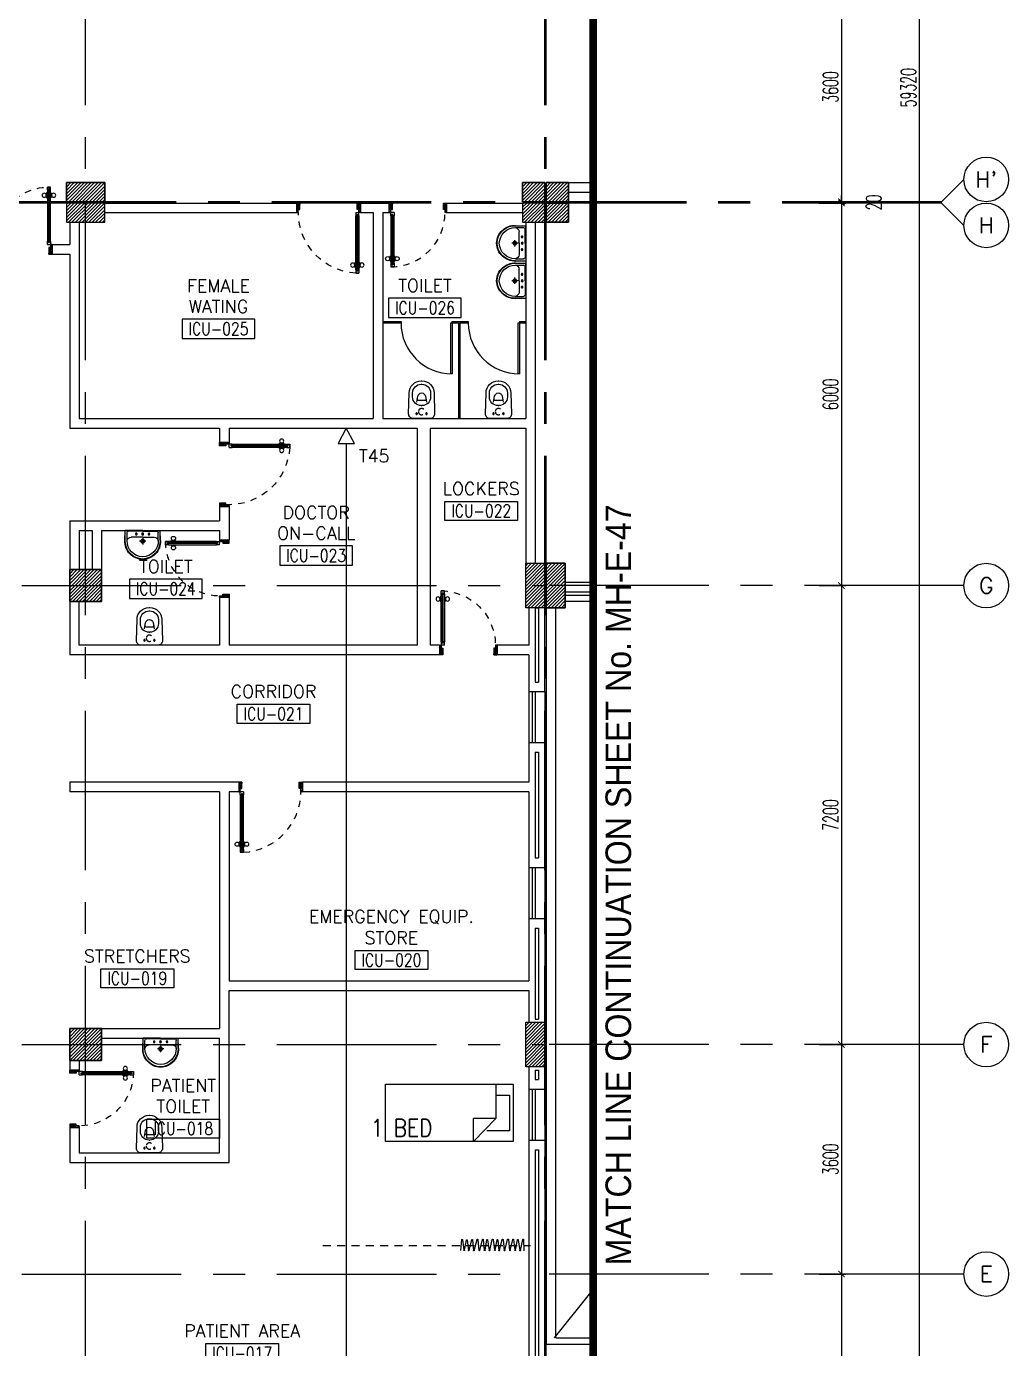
# Model space of a CAD drawing. Extents: x 0 to 92.2, y -1.4 to 78.1.
# Drawn here: x 76.8 to 92.2, y 15.1 to 35.84 of the extents above; entities that cross this region are included whole.
import ezdxf
from ezdxf.enums import TextEntityAlignment as Align

# ---------------------------------------------------------------- set-up
doc = ezdxf.new("R2010")
doc.units = 0
doc.header["$MEASUREMENT"] = 0
doc.header["$PDMODE"] = 34
for name, pattern in [('CENTER2', [1.125, 0.75, -0.125, 0.125, -0.125]), ('CENTERX2', [4, 2.5, -0.5, 0.5, -0.5]), ('DASHED', [0.75, 0.5, -0.25]), ('HIDDEN', [0.375, 0.25, -0.125]), ('HIDDEN2', [0.1875, 0.125, -0.0625])]:
    doc.linetypes.add(name, pattern=pattern)
doc.layers.get('0').update_dxf_attribs({"color": 11, "linetype": 'CONTINUOUS'})
doc.layers.get('DEFPOINTS').update_dxf_attribs({"color": 11, "linetype": 'CONTINUOUS'})
for name, color, linetype in [('A_CUBICLE_CURTAINS', 11, 'HIDDEN'), ('AX-CR', 11, 'CONTINUOUS'), ('AX-DIM', 11, 'CONTINUOUS'), ('AX-TXT', 11, 'CONTINUOUS'), ('AXES', 11, 'CENTERX2'), ('COL', 11, 'CONTINUOUS'), ('D_CURTAIN', 11, 'HIDDEN'), ('DOOR', 11, 'CONTINUOUS'), ('E-TEL', 4, 'CONTINUOUS'), ('E-TEXT', 2, 'CONTINUOUS'), ('E-WIRE', 4, 'CONTINUOUS'), ('ELEV', 11, 'CONTINUOUS'), ('FIX', 11, 'CONTINUOUS'), ('FUR', 11, 'CONTINUOUS'), ('HAT', 11, 'CONTINUOUS'), ('INSUL', 11, 'CONTINUOUS'), ('PART', 11, 'CONTINUOUS'), ('RM-BOX', 11, 'CONTINUOUS'), ('RM-NAME', 11, 'CONTINUOUS'), ('RM-NO', 11, 'CONTINUOUS'), ('ROOF', 11, 'CONTINUOUS'), ('RS20', 11, 'CONTINUOUS'), ('SHAFT', 11, 'CONTINUOUS'), ('TXT1', 3, 'CONTINUOUS'), ('WALL', 11, 'CONTINUOUS'), ('WIN', 11, 'CONTINUOUS')]:
    doc.layers.add(name, color=color, linetype=linetype)
doc.styles.add('ROMANS', font='ROMANS.shx', dxfattribs={"width": 0.6})
doc.styles.add('RS20', font='ROMANS.shx', dxfattribs={"height": 0.2})
doc.styles.get("Standard").update_dxf_attribs({"font": 'TXT.shx'})
doc.styles.add('TTXT', font='swisse.ttf', dxfattribs={"width": 0.6})
doc.dimstyles.new('STANDARD_IN', dxfattribs={"dimtxt": 0.24, "dimasz": 0.1, "dimexe": 0.07, "dimexo": 0.05, "dimgap": 0.05, "dimtad": 1, "dimdec": 0, "dimlfac": 1000, "dimzin": 0, "dimtxsty": 'ROMANS', "dimblk": 'ARCHTICK', "dimcen": 0.05, "dimdle": 0.05, "dimclrd": 7, "dimclre": 7, "dimclrt": 2, "dimazin": 3, "dimtfac": 1, "dimtdec": 0, "dimtmove": 0, "dimatfit": 3, "dimtolj": 1, "dimtzin": 0})

# ---------------------------------------------------------------- blocks, each defined once
blk = doc.blocks.new('*X20')
at = {"color": 0}
for p, q in [((84179, 132651), (84678, 133150)), ((84179, 132704), (84625, 133150)), ((84179, 132757), (84571, 133150)), ((84179, 132810), (84518, 133150)), ((84179, 132864), (84465, 133150)), ((84179, 132917), (84412, 133150)), ((84179, 132970), (84359, 133150)), ((84179, 133023), (84306, 133150)), ((84179, 133076), (84253, 133150)), ((84179, 133129), (84200, 133150)), ((84231, 132650), (84679, 133098)), ((84284, 132650), (84679, 133045)), ((84337, 132650), (84679, 132992)), ((84390, 132650), (84679, 132939)), ((84443, 132650), (84679, 132886)), ((84496, 132650), (84679, 132833)), ((84549, 132650), (84679, 132780)), ((84602, 132650), (84679, 132727)), ((84655, 132650), (84679, 132674))]:
    blk.add_line(p, q, dxfattribs=at)
blk = doc.blocks.new('COL50')
at = {"layer": 'COL'}
blk.add_lwpolyline([(-250, 250), (-250, -250), (250, -250), (250, 250)], close=True, dxfattribs=at)
blk = doc.blocks.new('RM1')
at = {"layer": 'RM-BOX'}
blk.add_lwpolyline([(570, -200), (-570, -200), (-570, -500), (570, -500)], close=True, dxfattribs=at)
at = {"layer": 'RM-NAME', "style": 'ROMANS'}
blk.add_attdef('ROOMNAME1', text='', height=200, dxfattribs=at).set_placement((0, 324), align=Align.MIDDLE)
blk = doc.blocks.new('_ARCHTICK')
at = {"color": 0, "linetype": 'BYBLOCK', "const_width": 0.15}
blk.add_lwpolyline([(-0.5, -0.5), (0.5, 0.5)], dxfattribs=at)
blk = doc.blocks.new('*D144')
at = {"layer": 'AX-DIM', "color": 7, "ltscale": 0.3}
for p, q in [((88.96, 64.541), (90.872, 64.541)), ((90.802, 64.591), (90.802, 5.171)), ((86.522, 5.221), (90.872, 5.221))]:
    blk.add_line(p, q, dxfattribs=at)
at = {"layer": 'DEFPOINTS', "color": 0, "ltscale": 0.3}
for p in [(88.91, 64.541), (86.472, 5.221), (90.802, 5.221)]:
    blk.add_point(p, dxfattribs=at)
at = {"layer": 'AX-DIM', "color": 7, "ltscale": 0.3, "xscale": 0.1, "yscale": 0.1, "zscale": 0.1}
for p, rotation in [((90.802, 64.541), 90), ((90.802, 5.221), 270)]:
    blk.add_blockref('_ARCHTICK', p, dxfattribs=dict(at, rotation=rotation))
at = {"layer": 'AX-DIM', "color": 2, "ltscale": 0.3, "insert": (90.632, 34.881), "char_height": 0.24, "attachment_point": 5, "rotation": 90, "style": 'ROMANS'}
blk.add_mtext('\\A1;59320', dxfattribs=at)
blk = doc.blocks.new('*D138')
at = {"layer": 'AX-DIM', "color": 7, "ltscale": 0.3}
for p, q in [((89.233, 27.071), (89.653, 27.071)), ((89.583, 27.121), (89.583, 19.821)), ((89.233, 19.871), (89.653, 19.871))]:
    blk.add_line(p, q, dxfattribs=at)
at = {"layer": 'DEFPOINTS', "color": 0, "ltscale": 0.3}
for p in [(89.183, 27.071), (89.183, 19.871), (89.583, 19.871)]:
    blk.add_point(p, dxfattribs=at)
at = {"layer": 'AX-DIM', "color": 7, "ltscale": 0.3, "xscale": 0.1, "yscale": 0.1, "zscale": 0.1}
for p, rotation in [((89.583, 27.071), 90), ((89.583, 19.871), 270)]:
    blk.add_blockref('_ARCHTICK', p, dxfattribs=dict(at, rotation=rotation))
at = {"layer": 'AX-DIM', "color": 2, "ltscale": 0.3, "insert": (89.413, 23.471), "char_height": 0.24, "attachment_point": 5, "rotation": 90, "style": 'ROMANS'}
blk.add_mtext('\\A1;7200', dxfattribs=at)
blk = doc.blocks.new('AXR')
at = {"layer": 'AX-CR'}
blk.add_circle((350, 0), 350, dxfattribs=at)
blk = doc.blocks.new('*D137')
at = {"layer": 'AX-DIM', "color": 7, "ltscale": 0.3}
for p, q in [((89.583, 19.921), (89.583, 16.221)), ((89.233, 19.871), (89.653, 19.871)), ((89.233, 16.271), (89.653, 16.271))]:
    blk.add_line(p, q, dxfattribs=at)
at = {"layer": 'DEFPOINTS', "color": 0, "ltscale": 0.3}
for p in [(89.183, 19.871), (89.183, 16.271), (89.583, 16.271)]:
    blk.add_point(p, dxfattribs=at)
at = {"layer": 'AX-DIM', "color": 7, "ltscale": 0.3, "xscale": 0.1, "yscale": 0.1, "zscale": 0.1}
for p, rotation in [((89.583, 19.871), 90), ((89.583, 16.271), 270)]:
    blk.add_blockref('_ARCHTICK', p, dxfattribs=dict(at, rotation=rotation))
at = {"layer": 'AX-DIM', "color": 2, "ltscale": 0.3, "insert": (89.413, 18.071), "char_height": 0.24, "attachment_point": 5, "rotation": 90, "style": 'ROMANS'}
blk.add_mtext('\\A1;3600', dxfattribs=at)
blk = doc.blocks.new('*D136')
at = {"layer": 'AX-DIM', "color": 7, "ltscale": 0.3}
for p, q in [((89.233, 16.271), (89.653, 16.271)), ((89.583, 16.321), (89.583, 12.621)), ((89.233, 12.671), (89.653, 12.671))]:
    blk.add_line(p, q, dxfattribs=at)
at = {"layer": 'DEFPOINTS', "color": 0, "ltscale": 0.3}
for p in [(89.183, 16.271), (89.183, 12.671), (89.583, 12.671)]:
    blk.add_point(p, dxfattribs=at)
at = {"layer": 'AX-DIM', "color": 7, "ltscale": 0.3, "xscale": 0.1, "yscale": 0.1, "zscale": 0.1}
for p, rotation in [((89.583, 16.271), 90), ((89.583, 12.671), 270)]:
    blk.add_blockref('_ARCHTICK', p, dxfattribs=dict(at, rotation=rotation))
at = {"layer": 'AX-DIM', "color": 2, "ltscale": 0.3, "insert": (89.413, 14.471), "char_height": 0.24, "attachment_point": 5, "rotation": 90, "style": 'ROMANS'}
blk.add_mtext('\\A1;3600', dxfattribs=at)
blk = doc.blocks.new('*D135')
at = {"layer": 'AX-DIM', "color": 7, "ltscale": 0.3}
for p, q in [((89.583, 36.741), (89.583, 33.041)), ((89.233, 36.691), (89.653, 36.691)), ((89.233, 33.091), (89.653, 33.091))]:
    blk.add_line(p, q, dxfattribs=at)
at = {"layer": 'DEFPOINTS', "color": 0, "ltscale": 0.3}
for p in [(89.183, 36.691), (89.183, 33.091), (89.583, 33.091)]:
    blk.add_point(p, dxfattribs=at)
at = {"layer": 'AX-DIM', "color": 7, "ltscale": 0.3, "xscale": 0.1, "yscale": 0.1, "zscale": 0.1}
for p, rotation in [((89.583, 36.691), 90), ((89.583, 33.091), 270)]:
    blk.add_blockref('_ARCHTICK', p, dxfattribs=dict(at, rotation=rotation))
at = {"layer": 'AX-DIM', "color": 2, "ltscale": 0.3, "insert": (89.413, 34.891), "char_height": 0.24, "attachment_point": 5, "rotation": 90, "style": 'ROMANS'}
blk.add_mtext('\\A1;3600', dxfattribs=at)
blk = doc.blocks.new('*D134')
at = {"layer": 'AX-DIM', "color": 7, "ltscale": 0.3}
for p, q in [((89.583, 33.091), (89.583, 33.191)), ((89.233, 33.091), (89.653, 33.091)), ((89.233, 33.071), (89.653, 33.071)), ((89.583, 33.091), (89.583, 33.071)), ((89.583, 33.071), (89.583, 32.971))]:
    blk.add_line(p, q, dxfattribs=at)
at = {"layer": 'DEFPOINTS', "color": 0, "ltscale": 0.3}
for p in [(89.183, 33.091), (89.183, 33.071), (89.583, 33.071)]:
    blk.add_point(p, dxfattribs=at)
at = {"layer": 'AX-DIM', "color": 7, "ltscale": 0.3, "xscale": 0.1, "yscale": 0.1, "zscale": 0.1}
for p, rotation in [((89.583, 33.091), 270), ((89.583, 33.071), 90)]:
    blk.add_blockref('_ARCHTICK', p, dxfattribs=dict(at, rotation=rotation))
at = {"layer": 'AX-DIM', "color": 2, "ltscale": 0.3, "insert": (90.088, 33.081), "char_height": 0.24, "attachment_point": 5, "rotation": 90, "style": 'ROMANS'}
blk.add_mtext('\\A1;20', dxfattribs=at)
blk = doc.blocks.new('*D133')
at = {"layer": 'AX-DIM', "color": 7, "ltscale": 0.3}
for p, q in [((89.233, 33.071), (89.653, 33.071)), ((89.583, 33.121), (89.583, 27.021)), ((89.233, 27.071), (89.653, 27.071))]:
    blk.add_line(p, q, dxfattribs=at)
at = {"layer": 'DEFPOINTS', "color": 0, "ltscale": 0.3}
for p in [(89.183, 33.071), (89.183, 27.071), (89.583, 27.071)]:
    blk.add_point(p, dxfattribs=at)
at = {"layer": 'AX-DIM', "color": 7, "ltscale": 0.3, "xscale": 0.1, "yscale": 0.1, "zscale": 0.1}
for p, rotation in [((89.583, 33.071), 90), ((89.583, 27.071), 270)]:
    blk.add_blockref('_ARCHTICK', p, dxfattribs=dict(at, rotation=rotation))
at = {"layer": 'AX-DIM', "color": 2, "ltscale": 0.3, "insert": (89.413, 30.071), "char_height": 0.24, "attachment_point": 5, "rotation": 90, "style": 'ROMANS'}
blk.add_mtext('\\A1;6000', dxfattribs=at)
blk = doc.blocks.new('A$C272A55A0')
at = {"layer": 'DOOR', "color": 0, "linetype": 'BYBLOCK'}
for p, q in [((0, 900), (0, 1050)), ((50, 1050), (0, 1050)), ((50, 950), (50, 1050)), ((1750, 950), (1750, 1050)), ((1750, 1050), (1800, 1050)), ((1800, 1050), (1800, 900)), ((0, 900), (25, 900)), ((25, 950), (50, 950)), ((25, 900), (25, 950)), ((75, 900), (25, 900)), ((25, 850), (25, 900)), ((42, 850), (25, 850)), ((58, 870), (42, 870)), ((42, 870), (42, 850)), ((58, 850), (58, 870)), ((75, 850), (58, 850)), ((75, 900), (75, 850)), ((1725, 900), (1775, 900)), ((1725, 900), (1725, 850)), ((1725, 850), (1742, 850)), ((1742, 870), (1758, 870)), ((1742, 850), (1742, 870)), ((1775, 950), (1750, 950)), ((1758, 870), (1758, 850)), ((1758, 850), (1775, 850)), ((1775, 900), (1775, 950)), ((1800, 900), (1775, 900)), ((1775, 850), (1775, 900)), ((25, 50), (42, 50)), ((25, 50), (25, 0)), ((25, 0), (75, 0)), ((75, 0), (25, 0)), ((42, 50), (42, 30)), ((42, 30), (58, 30)), ((58, 50), (75, 50)), ((58, 50), (58, 30)), ((75, 50), (75, 0)), ((1718, 160), (1709, 160)), ((1709, 95), (1709, 160)), ((1718, 95), (1709, 95)), ((1725, 173), (1718, 173)), ((1718, 173), (1718, 83)), ((1718, 95), (1718, 160)), ((1725, 83), (1718, 83)), ((1742, 50), (1725, 50)), ((1725, 50), (1725, 0)), ((1775, 0), (1725, 0)), ((1725, 0), (1775, 0)), ((1742, 50), (1742, 30)), ((1758, 30), (1742, 30)), ((1775, 50), (1758, 50)), ((1758, 50), (1758, 30)), ((1775, 173), (1782, 173)), ((1775, 83), (1782, 83)), ((1775, 50), (1775, 0)), ((1782, 173), (1782, 83)), ((1782, 160), (1791, 160)), ((1782, 95), (1782, 160)), ((1782, 95), (1791, 95)), ((1791, 95), (1791, 160))]:
    blk.add_line(p, q, dxfattribs=at)
at = {"layer": 'DOOR', "color": 9, "linetype": 'BYBLOCK'}
for p, q in [((50, 1050), (0, 1010)), ((50, 1050), (0, 937)), ((50, 1050), (37, 950)), ((1750, 1050), (1800, 1010)), ((1750, 1050), (1800, 937)), ((1750, 1050), (1763, 950))]:
    blk.add_line(p, q, dxfattribs=at)
at = {"layer": 'DOOR', "linetype": 'BYBLOCK'}
for p, q in [((25, 850), (25, 50)), ((42, 850), (42, 50)), ((58, 850), (58, 50)), ((75, 50), (75, 850)), ((1725, 50), (1725, 850)), ((1742, 850), (1742, 50)), ((1758, 850), (1758, 50)), ((1775, 850), (1775, 50))]:
    blk.add_line(p, q, dxfattribs=at)
at = {"layer": 'DOOR', "color": 0, "linetype": 'BYBLOCK'}
for centre in [(1676, 128), (1824, 128)]:
    blk.add_circle(centre, 32.4, dxfattribs=at)
at = {"layer": 'DOOR', "color": 9, "linetype": 'BYBLOCK'}
for centre, radius, start, end in [((50, 1050), 34.4, 180, 270), ((50, 1050), 14.4, 180, 270), ((1750, 1050), 14.4, 270, 0), ((1750, 1050), 34.4, 270, 0), ((50, 1050), 54.4, 203.2074, 270), ((50, 1050), 74.4, 227.7764, 270), ((50, 1050), 94.4, 238.0182, 270), ((50, 1050), 114, 244.0838, 257.3774), ((50, 1050), 134, 248.1598, 259.28), ((50, 1050), 154, 251.1053, 256.2858), ((1750, 1050), 54.4, 270, 336.7926), ((1750, 1050), 74.4, 270, 312.2236), ((1750, 1050), 94.4, 270, 301.9818), ((1750, 1050), 114, 282.6226, 295.9162), ((1750, 1050), 134, 280.72, 291.8402), ((1750, 1050), 154, 283.7142, 288.8947)]:
    blk.add_arc(centre, radius, start, end, dxfattribs=at)
at = {"layer": 'DOOR', "linetype": 'HIDDEN', "ltscale": 0.5}
for centre, start, end in [((50, 851), 268.3174, 3.2965), ((1750, 851), 176.7035, 271.6826)]:
    blk.add_arc(centre, 851, start, end, dxfattribs=at)
at = {"layer": 'WALL', "linetype": 'BYBLOCK'}
blk.add_line((1800, 900), (1800, 1050), dxfattribs=at)
blk = doc.blocks.new('DOOR90')
at = {"layer": 'DOOR', "color": 0, "linetype": 'BYBLOCK'}
for p, q in [((-150, 0), (-150, -25)), ((-150, 0), (0, 0)), ((0, -50), (0, 0)), ((-1000, -25), (-1000, -75)), ((-1000, -75), (-1000, -25)), ((-950, -25), (-1000, -25)), ((-950, -75), (-1000, -75)), ((-970, -42), (-970, -58)), ((-950, -42), (-970, -42)), ((-950, -58), (-970, -58)), ((-950, -25), (-950, -42)), ((-950, -58), (-950, -75)), ((-918, -25), (-918, -18)), ((-828, -18), (-918, -18)), ((-918, -75), (-918, -82)), ((-828, -82), (-918, -82)), ((-905, -18), (-905, -9)), ((-905, -9), (-840, -9)), ((-905, -18), (-840, -18)), ((-905, -82), (-905, -91)), ((-905, -82), (-840, -82)), ((-905, -91), (-840, -91)), ((-840, -18), (-840, -9)), ((-840, -82), (-840, -91)), ((-828, -25), (-828, -18)), ((-828, -75), (-828, -82)), ((-200, -42), (-200, -25)), ((-200, -25), (-150, -25)), ((-180, -42), (-200, -42)), ((-200, -75), (-200, -58)), ((-200, -58), (-180, -58)), ((-150, -75), (-200, -75)), ((-180, -58), (-180, -42)), ((-150, -75), (-150, -25)), ((-150, -25), (-100, -25)), ((-100, -25), (-100, -50)), ((-100, -50), (0, -50)), ((-150, -900), (-150, -875)), ((-150, -875), (-100, -875)), ((0, -900), (-150, -900)), ((-150, -900), (0, -900)), ((-100, -850), (0, -850)), ((-100, -875), (-100, -850)), ((0, -850), (0, -900))]:
    blk.add_line(p, q, dxfattribs=at)
at = {"layer": 'DOOR', "color": 9, "linetype": 'BYBLOCK'}
for p, q in [((0, -50), (-114, 0)), ((0, -50), (-40, 0)), ((0, -50), (-100, -37)), ((0, -850), (-114, -900)), ((0, -850), (-100, -863)), ((0, -850), (-40, -900))]:
    blk.add_line(p, q, dxfattribs=at)
at = {"layer": 'DOOR', "linetype": 'BYBLOCK'}
for p, q in [((-200, -25), (-950, -25)), ((-200, -42), (-950, -42)), ((-200, -58), (-950, -58)), ((-950, -75), (-200, -75))]:
    blk.add_line(p, q, dxfattribs=at)
at = {"layer": 'DOOR', "color": 0, "linetype": 'BYBLOCK'}
for centre in [(-873, 24), (-873, -124)]:
    blk.add_circle(centre, 32.4, dxfattribs=at)
at = {"layer": 'DOOR', "color": 9, "linetype": 'BYBLOCK'}
for centre, radius, start, end in [((0, -50), 154, 161.1053, 166.2858), ((0, -50), 134, 158.1598, 169.28), ((0, -50), 94.4, 148.0182, 180), ((0, -50), 74.4, 137.7764, 180), ((0, -50), 114, 154.0838, 167.3774), ((0, -50), 54.4, 113.2074, 180), ((0, -50), 34.4, 90, 180), ((0, -50), 14.4, 90, 180), ((0, -850), 154, 193.7142, 198.8947), ((0, -850), 134, 190.72, 201.8402), ((0, -850), 94.4, 180, 211.9818), ((0, -850), 74.4, 180, 222.2236), ((0, -850), 54.4, 180, 246.7926), ((0, -850), 34.4, 180, 270), ((0, -850), 14.4, 180, 270)]:
    blk.add_arc(centre, radius, start, end, dxfattribs=at)
at = {"layer": 'DOOR', "linetype": 'HIDDEN', "ltscale": 0.5}
blk.add_arc((-150, -25), 850, 180, 270, dxfattribs=at)
blk = doc.blocks.new('*X29')
at = {"color": 0}
for p, q in [((215909, 139859), (216399, 140350)), ((215909, 139912), (216346, 140350)), ((215909, 139965), (216293, 140350)), ((215909, 140018), (216240, 140350)), ((215909, 140071), (216187, 140350)), ((215909, 140124), (216134, 140350)), ((215909, 140177), (216081, 140350)), ((215909, 140230), (216028, 140350)), ((215909, 140283), (215975, 140350)), ((215909, 140337), (215922, 140350)), ((215952, 139850), (216409, 140306)), ((216005, 139850), (216409, 140253)), ((216058, 139850), (216409, 140200)), ((216111, 139850), (216409, 140147)), ((216164, 139850), (216409, 140094)), ((216217, 139850), (216409, 140041)), ((216270, 139850), (216409, 139988)), ((216323, 139850), (216409, 139935)), ((216376, 139850), (216409, 139882))]:
    blk.add_line(p, q, dxfattribs=at)
blk = doc.blocks.new('C5')
at = {"layer": 'HAT', "linetype": 'BYBLOCK'}
h = blk.add_hatch(dxfattribs=at)
h.set_pattern_fill('ANSI31', color=256, scale=300, style=0)
h.set_pattern_definition([(45, (-223356.182, -51411.005), (-26.516504, 26.516504), [])])
h.paths.add_polyline_path([(300, 300), (0, 300), (0, 0), (300, 0)])
h.paths.add_polyline_path([(600, 300), (300, 300), (300, 0), (600, 0)])
at = {"layer": 'COL'}
blk.add_lwpolyline([(600, 300), (0, 300), (0, 0), (600, 0)], close=True, dxfattribs=at)
blk = doc.blocks.new('C7')
at = {"layer": 'HAT'}
h = blk.add_hatch(dxfattribs=at)
h.set_pattern_fill('ANSI31', color=256, scale=300, style=0)
h.set_pattern_definition([(45, (-248876.182, -51411.005), (-26.5165043, 26.5165043), [])])
h.paths.add_polyline_path([(350, 300), (250, 300), (0, 300), (0, 0), (350, 0)])
at = {"layer": 'COL'}
blk.add_lwpolyline([(0, 300), (0, 0), (350, 0), (350, 300)], close=True, dxfattribs=at)
blk = doc.blocks.new('C11')
at = {"layer": 'HAT'}
h = blk.add_hatch(dxfattribs=at)
h.set_pattern_fill('ANSI31', color=256, scale=300, style=0)
h.set_pattern_definition([(45, (-248556.182, -75061.005), (-26.5165043, 26.5165043), [])])
h.paths.add_polyline_path([(300, 700), (0, 700), (0, 350), (300, 350)])
h.paths.add_polyline_path([(300, 350), (0, 350), (0, 0), (300, 0)])
at = {"layer": 'COL'}
blk.add_lwpolyline([(300, 700), (300, 0), (0, 0), (0, 700)], close=True, dxfattribs=at)
blk = doc.blocks.new('C11D')
at = {"layer": 'COL', "linetype": 'BYBLOCK'}
for p in [(-320, 0), (0, 0)]:
    blk.add_blockref('C11', p, dxfattribs=at)
blk = doc.blocks.new('C')
at = {"layer": 'D_CURTAIN'}
for points in [[(0.229, 0.077), (0.229, 0.077, 0.848601), (0.219, 0.076), (0.202, -0.062, -0.855925), (0.192, -0.063), (0.167, 0.072, 0.866955), (0.157, 0.072), (0.144, -0.065, -0.843142), (0.134, -0.066), (0.099, 0.077, 0.845318), (0.089, 0.076), (0.076, -0.066, -0.842227), (0.066, -0.067), (0.029, 0.079, 0.837896), (0.019, 0.078), (0.004, -0.065, -0.84563), (-0.006, -0.065), (-0.04, 0.078, 0.842014), (-0.049, 0.078), (-0.065, -0.063, -0.866148), (-0.075, -0.063), (-0.099, 0.074, 0.854133), (-0.109, 0.074), (-0.129, -0.066, -0.838104), (-0.139, -0.067), (-0.17, 0.077, 0.84026), (-0.18, 0.077), (-0.183, -0.071)], [(0.639, -0.068), (0.628, 0.076, 0.848601), (0.618, 0.076), (0.601, -0.063, -0.855925), (0.591, -0.063), (0.566, 0.071, 0.866955), (0.556, 0.071), (0.542, -0.066, -0.843142), (0.533, -0.066), (0.497, 0.076, 0.845318), (0.488, 0.075), (0.474, -0.067, -0.842227), (0.465, -0.068), (0.427, 0.078, 0.837896), (0.417, 0.078), (0.403, -0.065, -0.84563), (0.393, -0.066), (0.359, 0.078, 0.842014), (0.349, 0.077), (0.334, -0.063, -0.866148), (0.324, -0.064), (0.299, 0.074, 0.854133), (0.29, 0.073), (0.27, -0.067, -0.838104), (0.26, -0.067), (0.229, 0.077, 0.84026), (0.219, 0.076)]]:
    blk.add_lwpolyline(points, format="xyb", dxfattribs=at)
blk = doc.blocks.new('LAV1')
at = {"layer": 'FIX', "linetype": 'BYBLOCK', "ltscale": 0.3}
for p, q in [((-280, 210), (-275, 50)), ((-245, 210), (-245, 85)), ((245, 210), (245, 85)), ((280, 210), (275, 50)), ((0, 60), (-220, 60)), ((0, 60), (220, 60))]:
    blk.add_line(p, q, dxfattribs=at)
at = {"layer": 'FIX', "linetype": 'CONTINUOUS'}
for p, q in [((-275, 210), (-275, 50)), ((275, 210), (275, 50)), ((0, 50), (-275, 50)), ((0, 50), (-252, 50)), ((0, 155), (-181, 155)), ((0, 155), (181, 155)), ((0, 50), (252, 50)), ((0, 50), (275, 50))]:
    blk.add_line(p, q, dxfattribs=at)
at = {"layer": 'FIX', "linetype": 'DASHED', "ltscale": 0.05}
for p, q in [((50, 220), (-50, 220)), ((0, 170), (0, 270)), ((0, 170), (0, 270))]:
    blk.add_line(p, q, dxfattribs=at)
at = {"layer": 'FIX'}
for p, q in [((16, 107), (-15, 107)), ((0, 92), (0, 123))]:
    blk.add_line(p, q, dxfattribs=at)
for centre, radius in [((0, 220), 29.5), ((0, 220), 22.5), ((0, 107), 15.5)]:
    blk.add_circle(centre, radius, dxfattribs=at)
at = {"layer": 'FIX', "linetype": 'HIDDEN', "ltscale": 0.05}
for centre in [(-100, 107), (100, 107)]:
    blk.add_circle(centre, 12.4, dxfattribs=at)
at = {"layer": 'FIX', "linetype": 'BYBLOCK', "ltscale": 0.3}
for centre, radius, start, end in [((7, 220), 287, 91.3776, 182.0064), ((-7, 220), 287, 357.9936, 88.6224), ((-220, 85), 24.9, 179.7021, 269.9486), ((220, 85), 24.9, 270.0514, 0.2979)]:
    blk.add_arc(centre, radius, start, end, dxfattribs=at)
at = {"layer": 'FIX', "linetype": 'CONTINUOUS'}
for centre, radius, start, end in [((8, 217), 283, 91.6988, 181.351), ((8, 212), 253, 91.7328, 180.4884), ((-8, 217), 283, 358.649, 88.3012), ((-8, 212), 253, 359.5116, 88.2672), ((-179, 222), 66.9, 190.2006, 268.0786), ((179, 222), 66.9, 271.9214, 349.7994)]:
    blk.add_arc(centre, radius, start, end, dxfattribs=at)
blk = doc.blocks.new('WC1')
at = {"layer": 'FIX'}
for p, q in [((-727, 5), (-727, -5)), ((-674, 5), (-674, -5)), ((-534, 24), (-540, 0)), ((-540, 0), (-534, -24)), ((-210, 204), (-538, 194)), ((-475, 141), (-538, 141)), ((-395, 76), (-490, 60)), ((-339, 5), (-339, -5)), ((-538, -141), (-475, -141)), ((-538, -194), (-210, -204)), ((-490, -60), (-395, -76))]:
    blk.add_line(p, q, dxfattribs=at)
at = {"layer": 'FIX', "linetype": 'CONTINUOUS'}
blk.add_line((-420, -47), (-420, 45), dxfattribs=at)
at = {"layer": 'FIX'}
blk.add_lwpolyline([(-213, -204), (-210, -204, 0.414214), (-137, -131), (-137, 0), (-137, 131, 0.414214), (-210, 204)], format="xyb", dxfattribs=at)
at = {"layer": 'FIX', "linetype": 'HIDDEN2', "ltscale": 0.3}
blk.add_circle((-245, 0), 49.8, dxfattribs=at)
at = {"layer": 'FIX', "linetype": 'HIDDEN', "ltscale": 0.05}
for centre in [(-213, 78), (-213, -77)]:
    blk.add_circle(centre, 11.6, dxfattribs=at)
at = {"layer": 'FIX'}
for centre, radius, start, end in [((-538, 5), 189, 90, 180), ((-538, 5), 136, 90, 180), ((-473, -7), 68.2, 128.9242, 152.8468), ((-464, -18), 82, 108.496, 128.9242), ((-475, 5), 136, 360, 90), ((-538, -5), 189, 180, 270), ((-538, -5), 136, 180, 270), ((-473, 7), 68.2, 207.1532, 231.0758), ((-464, 18), 82, 231.0758, 251.504), ((-475, -5), 136, 270, 0)]:
    blk.add_arc(centre, radius, start, end, dxfattribs=at)
at = {"layer": 'FIX', "linetype": 'CONTINUOUS'}
for centre, start, end in [((-443, 46), 357.6662, 91.6121), ((-442, -46), 268.3879, 2.3338)]:
    blk.add_arc(centre, 22.3, start, end, dxfattribs=at)
blk = doc.blocks.new('DOOR-10')
at = {"layer": 'DOOR', "color": 0, "linetype": 'BYBLOCK'}
for p, q in [((-26, 1100), (-76, 1100)), ((-76, 1100), (-26, 1100)), ((-76, 1050), (-76, 1100)), ((-59, 1050), (-76, 1050)), ((-43, 1070), (-59, 1070)), ((-59, 1050), (-59, 1070)), ((-43, 1050), (-43, 1070)), ((-26, 1050), (-43, 1050)), ((-26, 1050), (-26, 1100)), ((-83, 1005), (-92, 1005)), ((-92, 1005), (-92, 940)), ((-83, 940), (-92, 940)), ((-76, 1018), (-83, 1018)), ((-83, 928), (-83, 1018)), ((-83, 1005), (-83, 940)), ((-76, 928), (-83, 928)), ((-26, 1018), (-18, 1018)), ((-26, 928), (-18, 928)), ((-18, 928), (-18, 1018)), ((-18, 1005), (-9, 1005)), ((-18, 1005), (-18, 940)), ((-18, 940), (-9, 940)), ((-9, 1005), (-9, 940)), ((-1001, 0), (-1001, 150)), ((-1001, 150), (-976, 150)), ((-1001, 150), (-1001, 0)), ((-951, 0), (-1001, 0)), ((-976, 150), (-976, 100)), ((-976, 100), (-951, 100)), ((-951, 100), (-951, 0)), ((-76, 200), (-59, 200)), ((-76, 150), (-76, 200)), ((-76, 150), (-26, 150)), ((-59, 200), (-59, 180)), ((-59, 180), (-43, 180)), ((-51, 100), (-51, 0)), ((-26, 100), (-51, 100)), ((-51, 0), (-1, 0)), ((-43, 200), (-26, 200)), ((-43, 180), (-43, 200)), ((-26, 200), (-26, 150)), ((-1, 150), (-26, 150)), ((-26, 150), (-26, 100))]:
    blk.add_line(p, q, dxfattribs=at)
at = {"layer": 'DOOR', "linetype": 'BYBLOCK'}
for p, q in [((-76, 1050), (-76, 200)), ((-59, 200), (-59, 1050)), ((-43, 200), (-43, 1050)), ((-26, 200), (-26, 1050))]:
    blk.add_line(p, q, dxfattribs=at)
at = {"layer": 'DOOR', "color": 9, "linetype": 'BYBLOCK'}
for p, q in [((-951, 0), (-1001, 114)), ((-951, 0), (-1001, 40)), ((-951, 0), (-964, 100)), ((-51, 0), (-1, 114)), ((-51, 0), (-37, 100)), ((-51, 0), (-1, 40)), ((-1, 0), (-1, 150))]:
    blk.add_line(p, q, dxfattribs=at)
at = {"layer": 'DOOR', "color": 0, "linetype": 'BYBLOCK'}
for centre in [(-124, 973), (23, 973)]:
    blk.add_circle(centre, 32.4, dxfattribs=at)
at = {"layer": 'DOOR', "linetype": 'HIDDEN', "ltscale": 0.5}
blk.add_arc((-23, 149), 952, 93.1482, 179.9482, dxfattribs=at)
at = {"layer": 'DOOR', "color": 9, "linetype": 'BYBLOCK'}
for centre, radius, start, end in [((-951, 0), 154, 103.7142, 108.8947), ((-951, 0), 134, 100.72, 111.8402), ((-951, 0), 94.4, 90, 121.9818), ((-951, 0), 74.4, 90, 132.2236), ((-951, 0), 54.4, 90, 156.7926), ((-951, 0), 34.4, 90, 180), ((-951, 0), 14.4, 90, 180), ((-51, 0), 94.4, 58.0182, 90), ((-51, 0), 74.4, 47.7764, 90), ((-51, 0), 54.4, 23.2074, 90), ((-51, 0), 34.4, 0, 90), ((-51, 0), 14.4, 0, 90), ((-51, 0), 134, 68.1598, 79.28), ((-51, 0), 114, 64.0838, 77.3774), ((-51, 0), 154, 71.1053, 76.2858)]:
    blk.add_arc(centre, radius, start, end, dxfattribs=at)

msp = doc.modelspace()

# ---------------------------------------------------------------- linework, layer by layer
at = {"layer": 'A_CUBICLE_CURTAINS', "ltscale": 0.5}
msp.add_line((81.4507, 16.7211), (84.7079, 16.7211), dxfattribs=at)
at = {"layer": 'AXES'}
for p, q in [((84.9327, -1.3931), (84.9327, 77.0695)), ((84.9527, -1.3931), (84.9527, 77.0695)), ((77.7327, -1.3931), (77.7327, 59.1911)), ((91.1523, 33.0911), (91.5023, 33.4411)), ((91.1523, 33.0911), (74.1327, 33.0911)), ((91.1523, 33.0711), (74.1327, 33.0711)), ((91.1523, 33.0711), (91.5023, 32.7211)), ((68.7327, 27.0711), (84.9327, 27.0711)), ((91.5023, 27.0711), (84.6827, 27.0711)), ((68.7327, 19.8711), (84.9327, 19.8711)), ((91.5023, 19.8711), (84.6827, 19.8711)), ((68.7327, 16.2711), (84.686, 16.2711)), ((91.5023, 16.2711), (84.6827, 16.2711))]:
    msp.add_line(p, q, dxfattribs=at)
at = {"layer": 'E-TEL', "color": 4}
msp.add_lwpolyline([(81.6934, 29.299), (81.946, 29.299), (81.8197, 29.5411), (81.8197, 29.5411)], close=True, dxfattribs=at)
at = {"layer": 'E-WIRE', "linetype": 'BYBLOCK', "ltscale": 0.3}
msp.add_line((81.8197, 29.299), (81.8197, 13.3868), dxfattribs=at)
at = {"layer": 'ELEV', "linetype": 'CENTER2', "const_width": 0.12}
msp.add_lwpolyline([(85.6923, 3.515), (85.6923, 67.3533)], dxfattribs=at)
at = {"layer": 'FUR'}
for p, q in [((82.4363, 18.3477), (82.4363, 19.2477)), ((82.4363, 19.2477), (84.4363, 19.2477)), ((84.1646, 19.2477), (84.1646, 18.7088)), ((84.4363, 19.2477), (84.4363, 18.3477)), ((84.1646, 19.0778), (84.3808, 19.0778)), ((84.3808, 19.0778), (84.3808, 18.5198)), ((84.1646, 18.7088), (83.8112, 18.7088)), ((83.8112, 18.3477), (83.8112, 18.7088)), ((84.1646, 18.7088), (83.8112, 18.3477)), ((84.3808, 18.5198), (84.0211, 18.5198)), ((84.4363, 18.3477), (82.4363, 18.3477))]:
    msp.add_line(p, q, dxfattribs=at)
at = {"layer": 'INSUL'}
for p, q in [((85.2527, 26.9711), (85.6519, 26.9711)), ((85.2527, 26.9211), (85.6519, 26.9211)), ((84.7827, 26.7181), (84.7827, 25.5576)), ((84.7857, 26.7211), (84.8297, 26.7211)), ((84.8327, 26.7181), (84.8327, 25.5576)), ((84.7827, 25.5576), (84.8327, 25.5576)), ((84.7827, 24.4576), (84.7827, 22.7987)), ((84.7827, 24.4576), (84.8327, 24.4576)), ((84.8327, 24.4576), (84.8327, 22.7987)), ((84.7827, 22.7987), (84.8327, 22.7987)), ((84.7827, 21.6987), (84.7827, 20.2711)), ((84.7827, 21.6987), (84.8327, 21.6987)), ((84.8327, 21.6987), (84.8327, 20.2711)), ((84.7827, 20.2711), (84.8327, 20.2711)), ((84.7827, 19.4711), (84.8327, 19.4711)), ((84.7827, 19.4711), (84.7827, 19.3211)), ((84.7827, 19.3211), (84.8327, 19.3211)), ((84.8327, 19.4711), (84.8327, 19.3211)), ((84.7827, 18.2211), (84.7827, 13.0211)), ((84.7827, 18.2211), (84.8327, 18.2211)), ((84.8327, 18.2211), (84.8327, 13.0211))]:
    msp.add_line(p, q, dxfattribs=at)
for centre, start, end in [((84.7857, 26.7181), 90, 180), ((84.8297, 26.7181), 360, 90)]:
    msp.add_arc(centre, 0.003, start, end, dxfattribs=at)
at = {"layer": 'PART', "linetype": 'BYBLOCK'}
for p, q in [((82.3927, 31.2111), (82.6777, 31.2111)), ((82.3927, 31.1911), (82.6777, 31.1911)), ((82.6777, 31.2111), (82.6777, 31.1911)), ((83.4577, 30.3911), (83.4577, 31.1911)), ((83.4577, 31.1911), (83.4777, 31.1911)), ((83.4777, 31.2111), (83.4777, 31.1911)), ((83.4777, 31.2111), (83.7327, 31.2111)), ((83.4777, 31.1911), (83.4777, 31.2111)), ((83.4777, 31.1911), (83.5777, 31.1911)), ((83.4777, 31.1911), (83.4777, 30.3911)), ((83.5777, 31.1911), (83.5777, 29.6911)), ((83.5977, 31.1911), (83.5977, 29.6911)), ((83.5977, 31.1911), (83.7327, 31.1911)), ((83.7327, 31.2111), (83.7327, 31.1911)), ((84.5127, 30.3911), (84.5127, 31.1911)), ((84.5127, 31.1911), (84.5327, 31.1911)), ((84.5127, 31.1911), (84.6327, 31.1911)), ((84.5327, 31.2111), (84.5327, 31.1911)), ((84.5327, 31.2111), (84.6327, 31.2111)), ((84.5327, 31.1911), (84.5327, 30.3911)), ((83.4777, 30.3911), (83.4577, 30.3911)), ((84.5327, 30.3911), (84.5127, 30.3911))]:
    msp.add_line(p, q, dxfattribs=at)
for centre in [(83.4777, 31.1911), (84.5327, 31.1911)]:
    msp.add_arc(centre, 0.8, 180, 270, dxfattribs=at)
at = {"layer": 'ROOF'}
for p, q in [((84.9527, 26.8211), (84.9527, 15.1711)), ((85.1027, 15.2711), (85.1027, 26.7211)), ((84.9527, 15.1711), (85.6519, 15.1711)), ((85.1027, 15.2711), (85.6519, 15.2711))]:
    msp.add_line(p, q, dxfattribs=at)
at = {"layer": 'SHAFT'}
msp.add_line((85.0827, 15.2711), (85.6519, 15.9834), dxfattribs=at)
at = {"layer": 'WALL'}
for p, q in [((85.3027, 33.3911), (85.6519, 33.3911)), ((85.3027, 33.2411), (85.6519, 33.2411)), ((77.2077, 32.4211), (77.4827, 32.4211)), ((77.2077, 32.2711), (77.4827, 32.2711)), ((85.6519, 27.1211), (85.2527, 27.1211)), ((85.6519, 26.82), (85.2527, 26.82)), ((77.4827, 19.6211), (77.4827, 19.4711)), ((77.6327, 19.6211), (77.6327, 19.4711)), ((77.6327, 19.4711), (77.4827, 19.4711)), ((77.6327, 18.5711), (77.4827, 18.5711)), ((77.4827, 18.5711), (77.4827, 18.0211)), ((77.6327, 18.5711), (77.6327, 18.1711))]:
    msp.add_line(p, q, dxfattribs=at)
at = {"layer": 'WALL', "linetype": 'BYBLOCK'}
for p, q in [((84.9327, 33.3411), (84.9327, 32.8211)), ((78.0327, 33.0711), (81.0427, 33.0711)), ((81.0427, 33.0711), (81.0427, 32.9211)), ((82.0427, 33.0711), (82.0427, 32.9211)), ((82.0427, 33.0711), (82.4927, 33.0711)), ((82.4927, 32.9211), (82.4927, 33.0711)), ((83.3927, 32.9211), (83.3927, 33.0711)), ((83.3927, 33.0711), (84.5827, 33.0711)), ((77.4827, 32.7711), (77.4827, 32.4211)), ((77.6327, 32.7711), (77.6327, 29.6911)), ((78.0327, 32.9211), (81.0427, 32.9211)), ((82.0427, 32.9211), (82.2427, 32.9211)), ((82.2427, 32.9211), (82.2427, 29.6911)), ((82.3927, 32.9211), (82.3927, 32.7711)), ((82.3927, 32.9211), (82.4927, 32.9211)), ((82.3927, 32.9211), (82.4927, 32.9211)), ((82.3927, 32.9211), (82.3927, 29.6911)), ((83.3927, 32.9211), (84.5827, 32.9211)), ((83.3927, 32.9211), (84.5827, 32.9211)), ((84.6327, 32.7711), (84.6327, 29.6911)), ((84.7827, 32.7711), (84.7827, 27.4211)), ((77.2077, 32.2711), (77.2077, 32.4211)), ((77.4827, 32.2711), (77.4827, 29.5411)), ((77.6327, 29.6911), (82.2427, 29.6911)), ((82.3927, 29.6911), (84.6327, 29.6911)), ((77.4827, 29.5411), (79.8327, 29.5411)), ((79.8327, 29.5411), (79.8327, 29.3136)), ((79.9827, 29.5411), (79.9827, 29.3136)), ((79.9827, 29.5411), (82.9327, 29.5411)), ((82.9327, 29.5411), (82.9327, 26.1361)), ((83.1327, 29.5411), (83.1327, 26.1361)), ((83.1327, 29.5411), (84.6327, 29.5411)), ((84.6327, 29.5411), (84.6327, 27.4211)), ((79.9827, 29.3136), (79.8327, 29.3136)), ((79.9827, 28.3136), (79.8327, 28.3136)), ((79.8327, 28.3136), (79.8327, 28.0861)), ((79.9827, 28.3136), (79.9827, 28.0861)), ((77.4827, 28.0861), (77.4827, 25.9861)), ((77.4827, 28.0861), (79.8327, 28.0861)), ((79.9827, 28.0861), (79.9827, 27.7861)), ((77.6327, 27.9361), (77.6327, 27.3211)), ((77.6327, 27.9361), (77.8327, 27.9361)), ((77.8327, 27.9361), (77.8327, 27.3211)), ((77.9827, 27.9361), (79.8327, 27.9361)), ((77.9827, 27.9361), (77.9827, 27.3211)), ((79.8327, 27.9361), (79.8327, 27.7861)), ((79.8327, 27.7861), (79.9827, 27.7861)), ((77.6327, 26.1361), (77.6327, 26.8211)), ((79.8327, 26.8861), (79.9827, 26.8861)), ((79.8327, 26.8861), (79.8327, 26.1361)), ((79.9827, 26.8861), (79.9827, 26.1361)), ((84.9327, 25.4076), (84.9327, 26.8211)), ((84.6827, 26.7211), (84.6827, 26.1361)), ((79.8327, 26.1361), (77.6327, 26.1361)), ((82.9327, 26.1361), (79.9827, 26.1361)), ((83.2827, 26.1361), (83.1327, 26.1361)), ((83.2827, 26.1361), (83.2827, 25.9861)), ((84.6827, 26.1361), (84.1827, 26.1361)), ((84.1827, 26.1361), (84.1827, 25.9861)), ((83.2827, 25.9861), (77.4827, 25.9861)), ((84.6827, 25.9861), (84.1827, 25.9861)), ((84.6827, 25.9861), (84.6827, 25.4076)), ((84.6827, 25.4076), (84.9327, 25.4076)), ((84.6827, 24.6076), (84.9327, 24.6076)), ((84.6827, 24.6076), (84.6827, 23.9861)), ((84.9327, 24.6076), (84.9327, 22.6487)), ((84.9294, 24.4576), (84.9327, 24.4576)), ((77.4827, 23.9861), (77.4827, 23.8361)), ((80.1327, 23.9861), (77.4827, 23.9861)), ((80.1327, 23.9861), (80.1327, 23.8361)), ((84.6827, 23.9861), (81.1327, 23.9861)), ((81.1327, 23.9861), (81.1327, 23.8361)), ((79.8327, 23.8361), (77.4827, 23.8361)), ((79.8327, 23.8361), (79.8327, 20.1211)), ((79.9827, 23.8361), (79.9827, 20.8711)), ((80.1327, 23.8361), (79.9827, 23.8361)), ((84.6827, 23.8361), (81.1327, 23.8361)), ((84.6827, 23.8361), (84.6827, 22.6487)), ((84.6827, 22.6487), (84.9327, 22.6487)), ((84.9294, 22.7987), (84.9327, 22.7987)), ((84.6827, 21.8487), (84.9327, 21.8487)), ((84.6827, 21.8487), (84.6827, 20.8711)), ((84.9327, 21.8487), (84.9327, 20.2211)), ((84.9294, 21.6987), (84.9327, 21.6987)), ((79.9827, 20.8711), (84.6827, 20.8711)), ((79.9827, 18.0211), (79.9827, 20.7211)), ((79.9827, 20.7211), (84.6827, 20.7211)), ((84.6827, 20.7211), (84.6827, 20.2211)), ((77.9827, 20.1211), (79.8327, 20.1211)), ((77.9827, 19.9711), (79.8327, 19.9711)), ((79.8327, 18.1711), (79.8327, 19.9711)), ((84.6827, 19.5211), (84.6827, 19.1711)), ((84.9327, 19.5211), (84.9327, 19.1711)), ((84.6827, 19.1711), (84.9327, 19.1711)), ((84.6827, 18.3711), (84.9327, 18.3711)), ((84.6827, 18.3711), (84.6827, 13.0211)), ((84.9327, 18.3711), (84.9327, 13.0211)), ((77.6327, 18.1711), (79.8327, 18.1711)), ((77.4827, 18.0211), (79.9827, 18.0211)), ((84.9294, 16.2211), (84.9327, 16.2211))]:
    msp.add_line(p, q, dxfattribs=at)
at = {"layer": 'WALL', "linetype": 'BYBLOCK', "ltscale": 0.3}
for points in [[(77.4327, 33.3911), (78.0327, 33.3911), (78.0327, 33.0911), (77.4327, 33.0911)], [(84.5827, 33.3911), (84.9327, 33.3911), (84.9327, 33.0911), (84.5827, 33.0911)], [(84.9527, 33.3911), (85.3027, 33.3911), (85.3027, 33.0911), (84.9527, 33.0911)], [(78.0327, 33.0711), (77.4327, 33.0711), (77.4327, 32.7711), (78.0327, 32.7711)], [(84.5827, 32.7711), (84.9327, 32.7711), (84.9327, 33.0711), (84.5827, 33.0711)], [(84.9527, 33.0711), (85.3027, 33.0711), (85.3027, 32.7711), (84.9527, 32.7711)], [(84.6327, 27.4211), (84.9327, 27.4211), (84.9327, 26.7211), (84.6327, 26.7211)], [(85.2527, 27.4211), (84.9527, 27.4211), (84.9527, 26.7211), (85.2527, 26.7211)], [(77.9827, 27.3211), (77.4827, 27.3211), (77.4827, 26.8211), (77.9827, 26.8211)], [(77.4827, 20.1211), (77.9827, 20.1211), (77.9827, 19.6211), (77.4827, 19.6211)], [(84.6327, 20.2211), (84.9327, 20.2211), (84.9327, 19.5211), (84.6327, 19.5211)]]:
    msp.add_lwpolyline(points, close=True, dxfattribs=at)
at = {"layer": 'WIN'}
for p, q in [((84.6827, 25.4076), (84.6827, 24.6076)), ((84.7327, 25.4076), (84.7327, 24.6076)), ((84.7827, 25.4076), (84.7827, 24.6076)), ((84.9327, 25.4076), (84.9327, 24.6076)), ((84.6827, 22.6487), (84.6827, 21.8487)), ((84.7327, 22.6487), (84.7327, 21.8487)), ((84.7827, 22.6487), (84.7827, 21.8487)), ((84.9327, 22.6487), (84.9327, 21.8487)), ((84.6827, 19.1711), (84.6827, 18.3711)), ((84.7327, 19.1711), (84.7327, 18.3711)), ((84.7827, 19.1711), (84.7827, 18.3711)), ((84.9327, 19.1711), (84.9327, 18.3711))]:
    msp.add_line(p, q, dxfattribs=at)

# ---------------------------------------------------------------- block references
at = {"layer": 'AXES'}
ref = msp.add_blockref('AXR', (91.5023, 33.4411), dxfattribs=dict(at, xscale=0.001, yscale=0.001, zscale=0.001))
ref.add_attrib('AX', "H'", dxfattribs={"layer": 'AX-TXT', "height": 0.25, "style": 'ROMANS'}).set_placement((91.8523, 33.4411), align=Align.MIDDLE)
ref = msp.add_blockref('AXR', (91.5023, 32.7211), dxfattribs=dict(at, xscale=0.001, yscale=0.001, zscale=0.001))
ref.add_attrib('AX', 'H', dxfattribs={"layer": 'AX-TXT', "height": 0.25, "style": 'ROMANS'}).set_placement((91.8523, 32.7211), align=Align.MIDDLE)
ref = msp.add_blockref('AXR', (91.5023, 27.0711), dxfattribs=dict(at, xscale=0.001, yscale=0.001, zscale=0.001))
ref.add_attrib('AX', 'G', dxfattribs={"layer": 'AX-TXT', "height": 0.25, "style": 'ROMANS'}).set_placement((91.8523, 27.0711), align=Align.MIDDLE)
ref = msp.add_blockref('AXR', (91.5023, 19.8711), dxfattribs=dict(at, xscale=0.001, yscale=0.001, zscale=0.001))
ref.add_attrib('AX', 'F', dxfattribs={"layer": 'AX-TXT', "height": 0.25, "style": 'ROMANS'}).set_placement((91.8523, 19.8711), align=Align.MIDDLE)
ref = msp.add_blockref('AXR', (91.5023, 16.2711), dxfattribs=dict(at, xscale=0.001, yscale=0.001, zscale=0.001))
ref.add_attrib('AX', 'E', dxfattribs={"layer": 'AX-TXT', "height": 0.25, "style": 'ROMANS'}).set_placement((91.8523, 16.2711), align=Align.MIDDLE)
at = {"layer": 'COL', "linetype": 'BYBLOCK', "xscale": 0.001, "yscale": 0.001, "zscale": 0.001}
for name, p in [('C5', (77.4327, 33.0911)), ('C7', (84.5827, 33.0911)), ('C7', (84.9527, 33.0911)), ('C5', (77.4327, 32.7711)), ('C7', (84.5827, 32.7711)), ('C7', (84.9527, 32.7711)), ('C11D', (84.9527, 26.7211)), ('C11', (84.6327, 19.5211))]:
    msp.add_blockref(name, p, dxfattribs=at)
at = {"layer": 'COL', "yscale": 0.001, "zscale": 0.001}
for p, xscale in [((77.7327, 27.0711), -0.001), ((77.7327, 19.8711), 0.001)]:
    msp.add_blockref('COL50', p, dxfattribs=dict(at, xscale=xscale))
at = {"layer": 'D_CURTAIN', "ltscale": 2, "xscale": -1.2, "yscale": 1.2, "zscale": 1.2}
msp.add_blockref('C', (84.3836, 16.7196), dxfattribs=at)
at = {"layer": 'DOOR', "color": 0, "linetype": 'BYBLOCK', "yscale": 0.001, "zscale": 0.001}
for name, p, xscale, rotation in [('A$C272A55A0', (75.4077, 33.3215), -0.001, 180), ('DOOR90', (82.4927, 33.0711), 0.001, 90), ('DOOR90', (83.2827, 25.9861), -0.001, 90)]:
    msp.add_blockref(name, p, dxfattribs=dict(at, xscale=xscale, rotation=rotation))
at = {"layer": 'DOOR', "color": 0, "linetype": 'BYBLOCK', "ltscale": 0.3, "yscale": 0.001, "zscale": 0.001}
for p, xscale, rotation in [((82.0434, 33.0711), -0.001, 180), ((79.8327, 29.3143), -0.001, 270), ((80.132, 23.9861), 0.001, 180)]:
    msp.add_blockref('DOOR-10', p, dxfattribs=dict(at, xscale=xscale, rotation=rotation))
at = {"layer": 'DOOR', "color": 0, "linetype": 'BYBLOCK', "yscale": 0.001, "zscale": 0.001}
for p, xscale in [((79.9827, 27.7861), 0.001), ((77.4827, 19.4711), -0.001)]:
    msp.add_blockref('DOOR90', p, dxfattribs=dict(at, xscale=xscale))
at = {"layer": 'FIX', "xscale": -0.001, "yscale": 0.001, "zscale": 0.001}
for name, p, rotation in [('LAV1', (84.6827, 32.4409), 90), ('LAV1', (84.6827, 31.8519), 90), ('WC1', (83.0006, 29.5541), 90), ('WC1', (84.2049, 29.5541), 90), ('LAV1', (78.6271, 27.9861), 180), ('WC1', (78.7327, 25.9991), 90), ('LAV1', (78.9077, 20.0211), 180), ('WC1', (78.7327, 18.0341), 90)]:
    msp.add_blockref(name, p, dxfattribs=dict(at, rotation=rotation))
at = {"layer": 'HAT', "xscale": 0.001, "yscale": 0.001, "zscale": 0.001}
for name, p in [('*X29', (-138.4259, -113.0286)), ('*X20', (-6.6965, -113.0286))]:
    msp.add_blockref(name, p, dxfattribs=at)
at = {"layer": 'RM-NAME'}
ref = msp.add_blockref('RM1', (79.8159, 31.4488), dxfattribs=dict(at, xscale=0.001, yscale=0.001, zscale=0.001))
ref.add_attrib('ROOMNO', 'ICU-025', dxfattribs={"layer": 'RM-NO', "height": 0.2, "style": 'ROMANS', "width": 0.8}).set_placement((79.8159, 31.0988), align=Align.MIDDLE)
ref.add_attrib('ROOMNAME2', 'WATING', dxfattribs={"height": 0.2, "style": 'ROMANS'}).set_placement((79.8159, 31.4488), align=Align.MIDDLE)
ref.add_attrib('ROOMNAME1', 'FEMALE', dxfattribs={"height": 0.2, "style": 'ROMANS'}).set_placement((79.8159, 31.7726), align=Align.MIDDLE)
ref = msp.add_blockref('RM1', (83.053, 31.7771), dxfattribs=dict(at, xscale=0.001, yscale=0.001, zscale=0.001))
ref.add_attrib('ROOMNO', 'ICU-026', dxfattribs={"layer": 'RM-NO', "height": 0.2, "style": 'ROMANS', "width": 0.8}).set_placement((83.053, 31.4271), align=Align.MIDDLE)
ref.add_attrib('ROOMNAME2', 'TOILET', dxfattribs={"height": 0.2, "style": 'ROMANS'}).set_placement((83.053, 31.7771), align=Align.MIDDLE)
ref = msp.add_blockref('RM1', (83.9349, 28.5915), dxfattribs=dict(at, xscale=-0.001, yscale=0.001, zscale=0.001))
ref.add_attrib('ROOMNO', 'ICU-022', dxfattribs={"layer": 'RM-NO', "height": 0.2, "style": 'ROMANS', "width": 0.8}).set_placement((83.9349, 28.2415), align=Align.MIDDLE)
ref.add_attrib('ROOMNAME2', 'LOCKERS', dxfattribs={"height": 0.2, "style": 'ROMANS'}).set_placement((83.9349, 28.5915), align=Align.MIDDLE)
ref = msp.add_blockref('RM1', (81.3467, 27.8928), dxfattribs=dict(at, xscale=0.001, yscale=0.001, zscale=0.001))
ref.add_attrib('ROOMNO', 'ICU-023', dxfattribs={"layer": 'RM-NO', "height": 0.2, "style": 'ROMANS', "width": 0.8}).set_placement((81.3467, 27.5428), align=Align.MIDDLE)
ref.add_attrib('ROOMNAME2', 'ON-CALL', dxfattribs={"height": 0.2, "style": 'ROMANS'}).set_placement((81.3467, 27.8928), align=Align.MIDDLE)
ref.add_attrib('ROOMNAME1', 'DOCTOR', dxfattribs={"height": 0.2, "style": 'ROMANS'}).set_placement((81.3467, 28.2167), align=Align.MIDDLE)
ref = msp.add_blockref('RM1', (78.989, 27.3703), dxfattribs=dict(at, xscale=0.001, yscale=0.001, zscale=0.001))
ref.add_attrib('ROOMNO', 'ICU-024', dxfattribs={"layer": 'RM-NO', "height": 0.2, "style": 'ROMANS', "width": 0.8}).set_placement((78.989, 27.0203), align=Align.MIDDLE)
ref.add_attrib('ROOMNAME2', 'TOILET', dxfattribs={"height": 0.2, "style": 'ROMANS'}).set_placement((78.989, 27.3703), align=Align.MIDDLE)
ref = msp.add_blockref('RM1', (80.6786, 25.4086), dxfattribs=dict(at, xscale=-0.001, yscale=0.001, zscale=0.001))
ref.add_attrib('ROOMNO', 'ICU-021', dxfattribs={"layer": 'RM-NO', "height": 0.2, "style": 'ROMANS', "width": 0.8}).set_placement((80.6786, 25.0586), align=Align.MIDDLE)
ref.add_attrib('ROOMNAME2', 'CORRIDOR', dxfattribs={"height": 0.2, "style": 'ROMANS'}).set_placement((80.6786, 25.4086), align=Align.MIDDLE)
ref = msp.add_blockref('RM1', (82.5264, 21.546), dxfattribs=dict(at, xscale=-0.001, yscale=0.001, zscale=0.001))
ref.add_attrib('ROOMNO', 'ICU-020', dxfattribs={"layer": 'RM-NO', "height": 0.2, "style": 'ROMANS', "width": 0.8}).set_placement((82.5264, 21.196), align=Align.MIDDLE)
ref.add_attrib('ROOMNAME2', 'STORE', dxfattribs={"height": 0.2, "style": 'ROMANS'}).set_placement((82.5264, 21.546), align=Align.MIDDLE)
ref.add_attrib('ROOMNAME1', 'EMERGENCY EQUIP.', dxfattribs={"height": 0.2, "style": 'ROMANS'}).set_placement((82.5264, 21.8698), align=Align.MIDDLE)
ref = msp.add_blockref('RM1', (78.543, 21.259), dxfattribs=dict(at, xscale=-0.001, yscale=0.001, zscale=0.001))
ref.add_attrib('ROOMNO', 'ICU-019', dxfattribs={"layer": 'RM-NO', "height": 0.2, "style": 'ROMANS', "width": 0.8}).set_placement((78.543, 20.909), align=Align.MIDDLE)
ref.add_attrib('ROOMNAME2', 'STRETCHERS', dxfattribs={"height": 0.2, "style": 'ROMANS'}).set_placement((78.543, 21.259), align=Align.MIDDLE)
ref = msp.add_blockref('RM1', (79.2628, 18.9029), dxfattribs=dict(at, xscale=-0.001, yscale=0.001, zscale=0.001))
ref.add_attrib('ROOMNO', 'ICU-018', dxfattribs={"layer": 'RM-NO', "height": 0.2, "style": 'ROMANS', "width": 0.8}).set_placement((79.2628, 18.5529), align=Align.MIDDLE)
ref.add_attrib('ROOMNAME2', 'TOILET', dxfattribs={"height": 0.2, "style": 'ROMANS'}).set_placement((79.2628, 18.9029), align=Align.MIDDLE)
ref.add_attrib('ROOMNAME1', 'PATIENT', dxfattribs={"height": 0.2, "style": 'ROMANS'}).set_placement((79.2628, 19.2267), align=Align.MIDDLE)
ref = msp.add_blockref('RM1', (80.1868, 15.3795), dxfattribs=dict(at, xscale=-0.001, yscale=0.001, zscale=0.001))
ref.add_attrib('ROOMNO', 'ICU-017', dxfattribs={"layer": 'RM-NO', "height": 0.2, "style": 'ROMANS', "width": 0.8}).set_placement((80.1868, 15.0295), align=Align.MIDDLE)
ref.add_attrib('ROOMNAME2', 'PATIENT AREA', dxfattribs={"height": 0.2, "style": 'ROMANS'}).set_placement((80.1868, 15.3795), align=Align.MIDDLE)

# ---------------------------------------------------------------- texts
at = {"layer": 'E-TEXT', "color": 4}
msp.add_text('T45', height=0.2, dxfattribs=at).set_placement((82.2571, 29.1039), align=Align.MIDDLE)
at = {"layer": 'RS20', "style": 'RS20', "width": 0.85}
msp.add_text('1 BED', height=0.2736, dxfattribs=at).set_placement((82.6872, 18.5632), align=Align.MIDDLE)
at = {"layer": 'TXT1', "color": 6, "style": 'TTXT', "width": 0.9}
msp.add_text('MATCH LINE CONTINUATION SHEET No. MH-E-47', height=0.401182, rotation=90, dxfattribs=at).set_placement((86.2845, 16.4059))

# ---------------------------------------------------------------- dimensions: what is measured, and where the dimension line sits
at = {"layer": 'AX-DIM'}
for base, p1, p2, picture, middle in [((90.8023, 5.2211), (88.9101, 64.5411), (86.4725, 5.2211), '*D144', (90.6323, 34.8811)), ((89.5825, 33.0911), (89.1825, 36.6911), (89.1825, 33.0911), '*D135', (89.4125, 34.8911)), ((89.5834, 33.0711), (89.1834, 33.0911), (89.1834, 33.0711), '*D134', (90.0884, 33.0811)), ((89.5825, 27.0711), (89.1825, 33.0711), (89.1825, 27.0711), '*D133', (89.4125, 30.0711)), ((89.5825, 19.8711), (89.1825, 27.0711), (89.1825, 19.8711), '*D138', (89.4125, 23.4711)), ((89.5825, 16.2711), (89.1825, 19.8711), (89.1825, 16.2711), '*D137', (89.4125, 18.0711)), ((89.5825, 12.6711), (89.1825, 16.2711), (89.1825, 12.6711), '*D136', (89.4125, 14.4711))]:
    dim = msp.add_linear_dim(base=base, p1=p1, p2=p2, angle=270, dimstyle='STANDARD_IN', dxfattribs=at)
    dim.commit()
    dim.dimension.update_dxf_attribs({"geometry": picture, "text_midpoint": middle})

doc.saveas('drawing.dxf')
